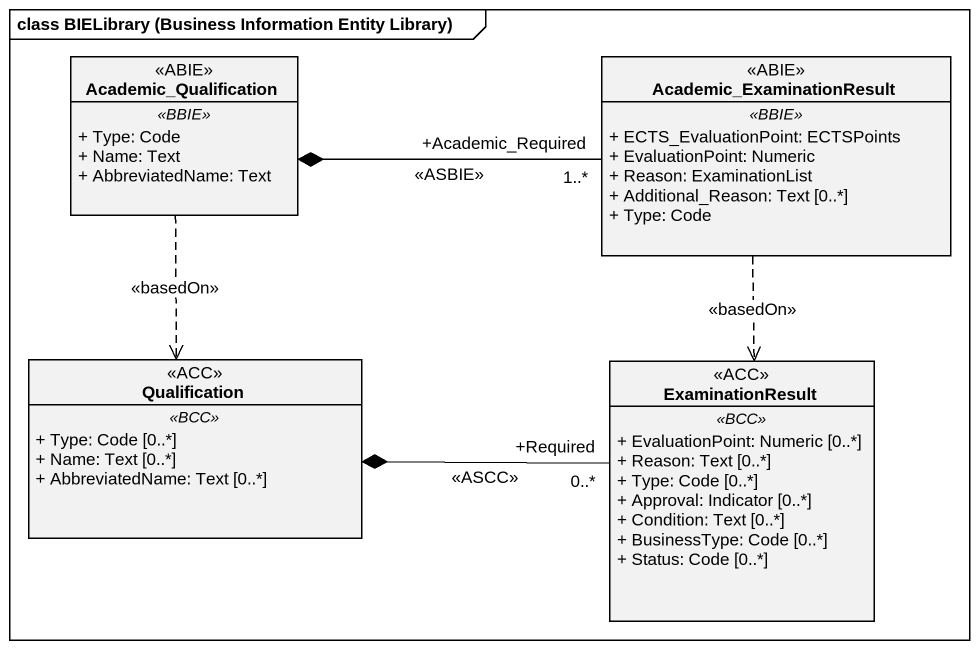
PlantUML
@startuml
mainframe class BIELibrary (Business Information Entity Library)
hide circle
hide empty members
skinparam classAttributeIconSize 0
class Academic_Qualification <<ABIE>> {
  .. <<BBIE>> ..
  + Type: Code
  + Name: Text
  + AbbreviatedName: Text
}
class Academic_ExaminationResult <<ABIE>> {
  .. <<BBIE>> ..
  + ECTS_EvaluationPoint: ECTSPoints
  + EvaluationPoint: Numeric
  + Reason: ExaminationList
  + Additional_Reason: Text [0..*]
  + Type: Code
}
class Qualification <<ACC>> {
  .. <<BCC>> ..
  + Type: Code [0..*]
  + Name: Text [0..*]
  + AbbreviatedName: Text [0..*]
}
class ExaminationResult <<ACC>> {
  .. <<BCC>> ..
  + EvaluationPoint: Numeric [0..*]
  + Reason: Text [0..*]
  + Type: Code [0..*]
  + Approval: Indicator [0..*]
  + Condition: Text [0..*]
  + BusinessType: Code [0..*]
  + Status: Code [0..*]
}
Academic_Qualification ..> Qualification : <<basedOn>>
Academic_ExaminationResult "+Academic_Required\n1..*" -left-* Academic_Qualification : <<ASBIE>>
Academic_ExaminationResult ..> ExaminationResult : <<basedOn>>
Qualification *-right- "+Required\n0..*" ExaminationResult : <<ASCC>>
@enduml
